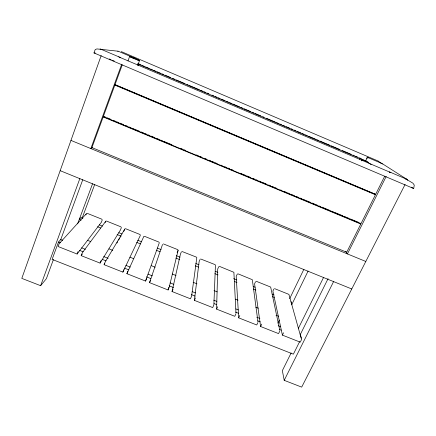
<?xml version="1.0" encoding="UTF-8"?>
<svg xmlns="http://www.w3.org/2000/svg" width="436" height="436" viewBox="0 0 436 436"><rect width="100%" height="100%" fill="white"/><g stroke="black" fill="none" stroke-linecap="round" stroke-linejoin="round"><path stroke-width="0.65" d="M235.898 313.909L234.791 316.313L216.599 309.129L217.717 268.985L218.632 266.925M213.88 304.813L215.439 265.088L214.975 264.581L200.664 258.973M213.782 305.167L212.692 307.582L194.391 300.355L199.132 261.54L200.037 259.464M119.922 57.825L119.895 57.389L389.964 172.198A1.499 0.48 -64.2 0 0 389.484 172.4M191.617 296.011L196.81 257.616L196.32 257.093L181.948 251.463M95.059 49.895L93.985 52.93L413.699 188.548L414.2 185.425M191.518 296.366L190.456 298.802L172.035 291.526L180.45 254.052L181.338 251.964M169.212 287.15L178.101 250.362M162.535 244.422L149.537 282.637L168.073 289.962L168.71 287.346M137.836 65.057L139.547 60.55L137.258 59.432M101.201 55.53L21.8 278.375L40.624 285.689L46.39 278.653L53.432 259.507M127.901 271.208L126.892 273.694L145.553 281.067L159.211 243.086M127.988 60.92L129.634 56.402L133.051 57.639M40.624 285.689L79.821 178.651M121.72 64.234L90.835 148.578L92.29 147.635M105.953 117.317L104.068 116.532L103.179 116.935L91.936 147.597L346.713 252.248L360.801 224.033L359.825 222.883M114.853 85.08L103.305 116.581L360.964 223.712L375.429 194.756L374.328 193.802L115.665 84.911L114.853 85.08L375.429 194.756M122.271 64.839L114.984 84.715L375.592 194.423L384.694 176.204M62.653 240.323L60.757 239.571L58.489 242.04L52.118 259.398L293.373 354.174L299.592 341.699M59.024 243.975L58.092 246.52L77.112 254.03L101.332 222.338L102.155 220.202M60.708 239.718L82.769 179.714M77.613 223.875L92.568 183.741M137.978 65.803L138.67 63.956M82.148 218.06L94.748 184.346M85.925 214.926L86.328 213.853M77.112 254.03L78.066 251.501M121.273 227.87L120.44 229.995L100.073 263.099L81.172 255.638L82.132 253.114M105.125 222.627L105.534 221.559M100.073 263.099L101.048 260.592M140.294 235.5L122.887 272.113L104.106 264.696L105.087 262.189M123.802 231.347L124.636 229.222M122.887 272.113L123.884 269.622M143.64 236.841L126.892 273.694M145.553 281.067L146.572 278.593M149.537 282.637L150.562 280.168M177.141 252.722L178.024 250.635M168.073 289.962L169.119 287.504M172.035 291.526L173.081 289.073M194.391 300.355L195.459 297.919M216.599 309.129L217.695 306.71M237.135 274.348L236.203 276.397L238.672 317.844L256.75 324.983L257.878 322.602M238.672 317.844L239.789 315.446M255.54 281.727L254.591 283.765L260.608 326.51L278.566 333.605L279.721 331.235M273.841 289.073L272.882 291.095L282.403 335.12L300.251 342.167L301.423 339.818M260.608 326.51L261.742 324.128M277.819 323.163L279.302 320.1M289.662 298.687L303.87 269.317M359.357 159.249L359.934 158.061M291.722 304.72L308.083 271.056M361.635 160.889L362.229 159.663L359.749 157.93M367.068 157.124A1.292 0.354 -64.6 0 1 366.801 158.486L365.668 160.808L371.14 164.59M282.403 335.12L283.558 332.755M298.306 328.51L323.605 277.361M291.134 352.975L282.354 370.644L284.207 380.334L301.685 387.124L405.099 184.455M300.219 334.701L328.074 278.648M284.207 380.334L333.589 281.602M386.192 176.433L347.432 253.926L345.688 251.229M104.106 264.696L104.798 263.524M116.892 243.048L117.578 241.876M118.619 240.122L119.655 238.367M120.347 237.195L121.034 236.023M105.272 261.867L124.974 228.791L125.731 228.769L139.754 234.394L140.332 234.955M81.172 255.638L82.371 254.014M82.311 252.787L105.861 221.123L106.597 221.09L120.696 226.747L121.306 227.32M59.203 243.648L86.464 213.602M95.261 49.524L96.928 48.925L118.08 51.203M143.782 236.595L144.763 236.405L158.709 242.002L159.26 242.552M219.008 266.521L219.88 266.549L233.892 272.304L236.001 313.162M237.516 273.95L238.41 273.982L252.33 279.705L257.976 321.855M137.831 63.967L139.106 63.945M256.205 281.258L270.669 287.062L279.819 330.493M274.527 288.61L288.915 294.382L301.527 339.475M93.985 52.93L95.288 53.029M139.531 60.615L136.141 59.394M87.107 213.297L101.534 219.057L102.177 219.646M163.413 243.915L177.566 249.566L178.09 250.106M137.94 60.064L138.822 60.315L138.032 59.803M132.07 57.263L130.31 56.756L131.1 57.203M137.553 59.983L135.046 58.953M81.619 247.833L85.412 249.338M103.741 256.597L108.166 258.352M125.868 265.361L130.293 267.115M147.989 274.124L152.415 275.879M170.116 282.888L173.91 284.392M192.238 291.651L195.399 292.905M213.733 300.164L216.894 301.418M235.854 308.928L238.383 309.931M256.717 317.19L259.878 318.443M278.206 325.703L280.735 326.706M58.489 242.04L60.386 242.792M79.363 250.297L83.156 251.801M102.133 259.306L105.926 260.81M124.271 268.064L128.696 269.819M146.409 276.822L150.834 278.577M169.179 285.831L173.604 287.586M191.317 294.589L195.11 296.093M214.081 303.598L216.616 304.601M235.587 312.105L238.754 313.359M257.725 320.863L260.254 321.866M279.231 329.376L281.127 330.123M87.473 240.307L90.639 241.566M108.989 248.858L112.782 250.368M129.868 257.158L133.661 258.668M151.379 265.709L155.178 267.219M172.258 274.01L176.057 275.519M193.143 282.31L196.936 283.814M214.022 290.605L217.183 291.864M235.533 299.156L238.067 300.164M255.779 307.206L258.314 308.214M276.026 315.255L278.56 316.264M81.161 220.191L79.27 219.433L81.003 217.542L82.9 218.3M97.56 226.753L100.716 228.012M117.115 234.573L120.903 236.083M136.67 242.394L140.457 243.904M156.224 250.215L160.012 251.725M175.779 258.036L179.567 259.551M195.333 265.856L198.489 267.115M214.888 273.677L218.044 274.936M234.443 281.498L236.966 282.506M253.37 289.068L255.894 290.076M272.293 296.633L274.184 297.39M99.299 224.867L102.449 226.131M118.854 232.693L122.004 233.958M137.776 240.269L141.558 241.784M157.325 248.1L161.113 249.615M176.253 255.67L180.035 257.185M195.802 263.502L198.958 264.761M215.357 271.328L217.88 272.337M233.647 278.653L236.803 279.912M253.202 286.479L255.093 287.237M272.124 294.055L274.015 294.812M132.795 57.498L134.13 58.075M60.173 170.678L351.765 288.981M70.959 140.414L365.804 261.464M107.212 117.834L110.978 119.404M113.496 120.45L115.377 121.235M116.635 121.758L118.521 122.538M119.78 123.061L123.546 124.631M125.432 125.415L127.944 126.462M129.203 126.985L131.089 127.764M132.348 128.288L134.228 129.072M135.487 129.596L139.258 131.165M141.144 131.95L143.657 132.991M144.916 133.514L146.796 134.299M148.055 134.822L149.94 135.607M151.199 136.13L154.965 137.694M156.851 138.479L159.369 139.525M160.622 140.049L162.508 140.833M163.767 141.357L171.937 144.752M180.733 148.409L182.619 149.194M183.872 149.717L185.758 150.502M196.44 154.944L198.326 155.728M199.584 156.251L201.47 157.031M205.242 158.6L206.495 159.124M209.008 160.17L210.893 160.955M212.152 161.473L214.038 162.257M215.291 162.781L217.177 163.565M220.948 165.135L222.207 165.658M224.72 166.699L226.606 167.484M227.859 168.007L229.745 168.792M231.004 169.315L232.889 170.1M240.427 173.234L242.312 174.019M243.571 174.542L245.457 175.327M246.711 175.85L250.482 177.414M252.994 178.46L254.88 179.245M256.139 179.768L258.025 180.553M259.278 181.071L261.164 181.856M262.423 182.379L266.194 183.948M268.707 184.995L270.593 185.774M271.846 186.297L273.732 187.082M274.991 187.605L276.876 188.39M280.648 189.96L281.901 190.478M284.414 191.524L286.299 192.309M287.558 192.832L289.444 193.617M290.698 194.14L294.469 195.704M296.355 196.489L298.867 197.535M300.126 198.058L302.012 198.843M303.265 199.366L305.151 200.151M306.41 200.669L310.181 202.239M312.067 203.023L314.579 204.07M315.838 204.593L317.719 205.372M318.978 205.896L320.863 206.68M322.122 207.204L330.286 210.599M331.545 211.122L333.431 211.907M334.69 212.43L342.854 215.825M344.113 216.349L345.999 217.133M347.258 217.657L349.138 218.441M350.397 218.965L358.566 222.36M103.179 116.935L360.801 224.033M134.054 58.004L135.351 58.544M135.122 59.024L132.544 57.928M139.297 64.223L141.177 65.019M142.43 65.553L144.311 66.354M145.564 66.888L149.325 68.485M150.578 69.019L152.458 69.82M153.712 70.354L155.592 71.15M156.846 71.684L160.606 73.286M161.86 73.815L163.74 74.616M164.993 75.15L170.634 77.548M172.514 78.349L175.021 79.417M176.275 79.946L185.055 83.679M186.935 84.48L188.189 85.015M189.442 85.549L199.47 89.811M200.724 90.345L202.604 91.146M203.857 91.68L205.738 92.476M206.991 93.01L208.871 93.811M212.005 95.146L213.885 95.942M215.139 96.476L217.019 97.277M218.273 97.811L220.153 98.612M221.406 99.141L225.167 100.743M226.42 101.277L228.3 102.073M229.554 102.607L231.434 103.408M232.688 103.942L239.587 106.875M240.841 107.409L242.721 108.204M243.975 108.738L250.869 111.671M252.122 112.205L254.003 113.006M255.256 113.54L260.897 115.938M262.777 116.739L264.031 117.273M266.538 118.336L275.312 122.069M276.566 122.603L278.446 123.404M279.699 123.933L281.58 124.734M282.833 125.268L284.713 126.069M285.967 126.604L289.727 128.2M290.981 128.734L292.861 129.536M294.115 130.064L296 130.865M297.254 131.4L301.014 133.002M302.268 133.53L304.148 134.332M305.402 134.866L307.282 135.667M308.535 136.201L315.43 139.133M316.683 139.662L318.563 140.463M319.817 140.997L329.845 145.264M331.098 145.793L339.873 149.526M342.38 150.594L351.16 154.328M353.04 155.123L354.294 155.657M355.547 156.192L357.427 156.993M137.705 63.869L366.681 161.244M362.229 159.663L368.453 162.312M100.095 48.876L120.156 57.399M389.566 171.931L406.712 179.223A1.515 1.401 -35.4 0 1 407.513 180.373M109.289 58.958L111.153 59.748M112.395 60.277L114.259 61.067M121.29 51.606L377.947 160.944M134.43 58.113L118.418 51.295A1.379 1.303 67.1 0 0 117.736 51.203M367.368 157.32L382.279 163.669A1.313 1.221 -37.3 0 1 382.775 164.067M135.242 58.538L136.593 59.083M133.917 58.479L131.416 57.416M136.31 59.002L137.705 59.585M131.874 57.574L129.596 56.462M381.069 163.151L381.647 163.587M405.322 178.629L412.957 183.213L414.195 184.989M411.497 187.18L413.699 188.548M382.552 163.832L407.028 179.414M378.186 161.075L381.375 163.331M374.862 193.786L375.592 194.423M405.671 178.836L406.232 179.496M291.046 301.63L291.848 304.453M300.333 334.467L301.369 338.134M118.723 56.794A1.591 1.51 66.1 0 1 119.366 57.296M133.198 57.59A1.368 1.303 68.4 0 1 133.934 58.331M100.362 49.481A1.602 1.51 65 0 1 101.528 49.486M366.801 158.486A1.313 1.232 -38.1 0 1 368.518 157.81M390.133 172.394A1.515 1.412 -36.1 0 1 390.885 172.498"/></g></svg>
